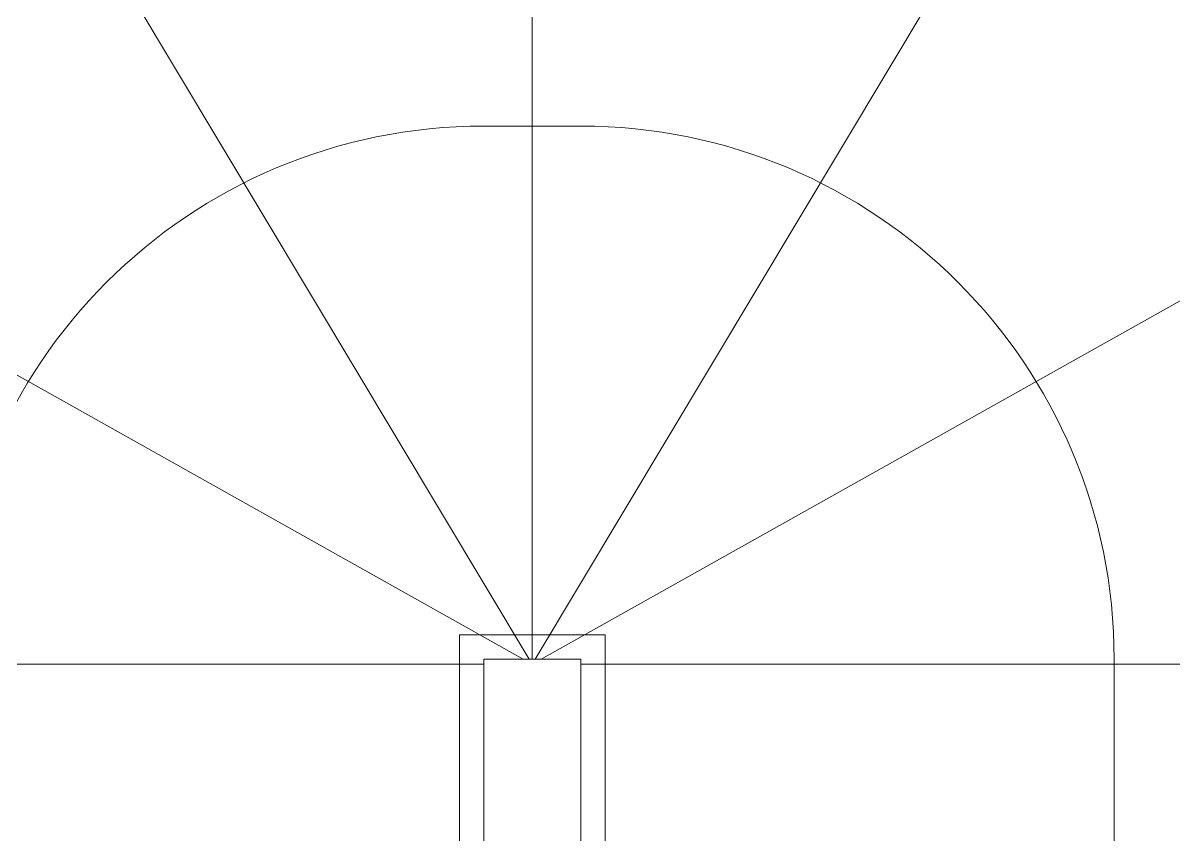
# Model space of a CAD drawing. Header units: millimetres. Extents: x 53645 to 137188, y 78097 to 135533.
# Drawn here: x 118477 to 119664, y 111998 to 112835 of the extents above; entities that cross this region are included whole.
import ezdxf

# ---------------------------------------------------------------- set-up
doc = ezdxf.new("R2010")
doc.units = ezdxf.units.MM
doc.set_wipeout_variables(frame=1)
doc.layers.add('stair1', color=7, linetype='Continuous', lineweight=15)

# ---------------------------------------------------------------- blocks, each defined once
blk = doc.blocks.new('L1')
at = {"layer": 'stair1', "ltscale": 75}
for p, q in [((24139.5, 51710.4), (23245, 51710.4)), ((24139.5, 51404.1), (24139.5, 51710.4))]:
    blk.add_line(p, q, dxfattribs=at)
at = {"ltscale": 75}
blk.add_wipeout([(24180.1, 51715.7), (23039.5, 52355.8), (23039.5, 51824.9), (23039.5, 51710.4), (24139.5, 51710.4), (24139.5, 51715.7)], dxfattribs=at).dxf.layer = 'stair1'
at = {"layer": 'stair1', "ltscale": 75}
for p, q in [((24180.1, 51715.7), (23039.5, 52355.8)), ((23245, 51710.4), (24139.5, 51710.4)), ((24139.5, 51710.4), (24139.5, 51715.7)), ((24139.5, 51715.7), (24180.1, 51715.7))]:
    blk.add_line(p, q, dxfattribs=at)
at = {"ltscale": 75}
blk.add_wipeout([(23039.5, 52355.8), (24180.1, 51715.7), (24186.3, 51715.7), (23527.9, 52815.7), (23039.5, 52815.7)], dxfattribs=at).dxf.layer = 'stair1'
at = {"layer": 'stair1', "ltscale": 75}
for p, q in [((24186.3, 51715.7), (23527.9, 52815.7)), ((23039.5, 52355.8), (24180.1, 51715.7)), ((24180.1, 51715.7), (24186.3, 51715.7))]:
    blk.add_line(p, q, dxfattribs=at)
at = {"ltscale": 75}
blk.add_wipeout([(23527.9, 52815.7), (24186.3, 51715.7), (24189.5, 51715.7), (24189.5, 52815.7)], dxfattribs=at).dxf.layer = 'stair1'
at = {"layer": 'stair1', "ltscale": 75}
for p, q in [((23527.9, 52815.7), (24186.3, 51715.7)), ((24189.5, 51715.7), (24189.5, 52815.7)), ((24114.5, 51740.7), (24114.5, 51226.1)), ((24139.5, 51097.7), (24139.5, 51715.7)), ((24186.3, 51715.7), (24189.5, 51715.7))]:
    blk.add_line(p, q, dxfattribs=at)
blk.add_arc((24139.5, 51715.7), 550, 90, 180, dxfattribs=at)
at = {"ltscale": 75}
blk.add_wipeout([(24189.5, 51715.7), (24192.6, 51715.7), (24851, 52815.7), (24189.5, 52815.7)], dxfattribs=at).dxf.layer = 'stair1'
at = {"layer": 'stair1', "ltscale": 75}
for p, q in [((24189.5, 52815.7), (24189.5, 51715.7)), ((24192.6, 51715.7), (24851, 52815.7)), ((24189.5, 51715.7), (24192.6, 51715.7))]:
    blk.add_line(p, q, dxfattribs=at)
at = {"ltscale": 75}
blk.add_wipeout([(24851, 52815.7), (24192.6, 51715.7), (24198.8, 51715.7), (25339.5, 52355.8), (25339.5, 52815.7)], dxfattribs=at).dxf.layer = 'stair1'
at = {"layer": 'stair1', "ltscale": 75}
for p, q in [((24851, 52815.7), (24192.6, 51715.7)), ((24198.8, 51715.7), (25339.5, 52355.8)), ((24192.6, 51715.7), (24198.8, 51715.7))]:
    blk.add_line(p, q, dxfattribs=at)
at = {"ltscale": 75}
blk.add_wipeout([(24198.8, 51715.7), (24239.5, 51715.7), (24239.5, 51710.4), (25339.5, 51710.4), (25339.5, 52355.8)], dxfattribs=at).dxf.layer = 'stair1'
at = {"layer": 'stair1', "ltscale": 75}
for p, q in [((25339.5, 52355.8), (24198.8, 51715.7)), ((24139.5, 52265.7), (24239.5, 52265.7)), ((24264.5, 51740.7), (24114.5, 51740.7)), ((24198.8, 51715.7), (24239.5, 51715.7)), ((24239.5, 51715.7), (24239.5, 51710.4)), ((24239.5, 51710.4), (25339.5, 51710.4))]:
    blk.add_line(p, q, dxfattribs=at)
at = {"ltscale": 75}
blk.add_wipeout([(24239.5, 51404.1), (25339.5, 51404.1), (25339.5, 51710.4), (24239.5, 51710.4)], dxfattribs=at).dxf.layer = 'stair1'
at = {"layer": 'stair1', "ltscale": 75}
for p, q in [((24264.5, 49565.7), (24264.5, 51740.7)), ((24139.5, 51715.7), (24239.5, 51715.7)), ((24239.5, 51715.7), (24239.5, 49565.7)), ((25339.5, 51710.4), (24239.5, 51710.4)), ((24239.5, 51710.4), (24239.5, 51404.1)), ((24789.5, 51715.7), (24789.5, 49872.1))]:
    blk.add_line(p, q, dxfattribs=at)
blk.add_arc((24239.5, 51715.7), 550, 0, 90, dxfattribs=at)

msp = doc.modelspace()

# ---------------------------------------------------------------- block references
at = {"layer": 'stair1'}
msp.add_blockref('L1', (94812.8, 60463.3), dxfattribs=at)

doc.saveas('drawing.dxf')
